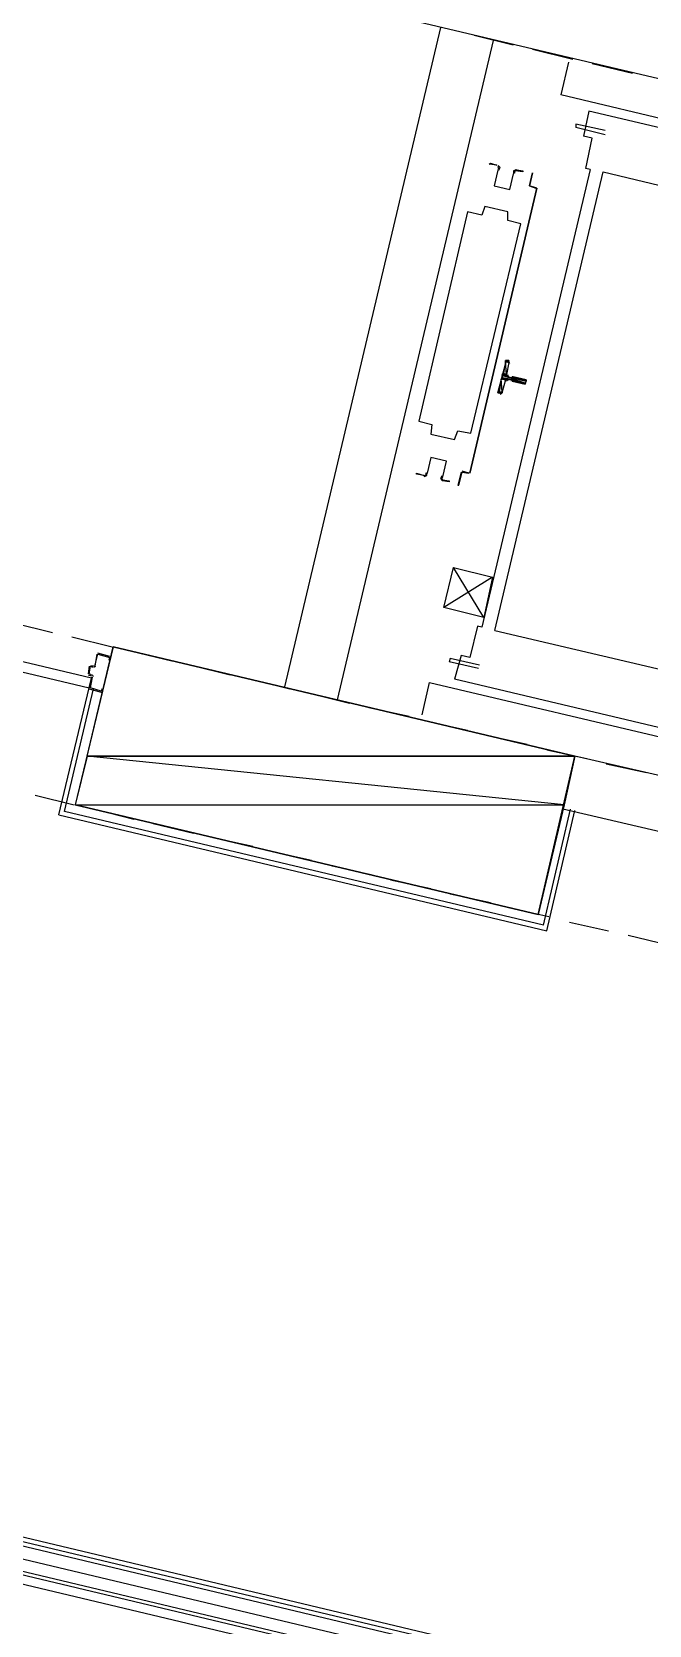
# Model space of a CAD drawing. Header units: feet. Extents: x -84 to 198, y -22 to 181.
# Drawn here: x 43.72 to 51.31, y 46.62 to 66.22 of the extents above; entities that cross this region are included whole.
import ezdxf

# ---------------------------------------------------------------- set-up
doc = ezdxf.new("R2010")
doc.units = ezdxf.units.FT
for name, color, linetype in [('A-AREA-COMUN', 252, 'CONTINUOUS'), ('A-AREA-UNIDAD', 30, 'CONTINUOUS'), ('A-LINEA', 7, 'CONTINUOUS'), ('A-LINEA-FINA', 9, 'CONTINUOUS'), ('A-MURO-CONCRETO', 8, 'CONTINUOUS')]:
    doc.layers.add(name, color=color, linetype=linetype)

msp = doc.modelspace()

# ---------------------------------------------------------------- linework, layer by layer
at = {"layer": 'A-AREA-COMUN'}
msp.add_lwpolyline([(28.928, 50.9333), (58.208, 43.9644)], dxfattribs=at)
at = {"layer": 'A-AREA-UNIDAD'}
msp.add_lwpolyline([(58.08, 43.68), (28.96, 50.6133), (28.64, 49.8844), (26.592, 49.8133), (26.432, 50.1689), (25.68, 50.24), (25.76, 51.36), (17.888, 53.2444), (16.8, 53.2444), (14.528, 53.6889), (14.272, 54.8089), (13.952, 54.7733), (13.92, 54.08), (12.72, 54.08), (12.288, 54.6489), (11.392, 55.2)], dxfattribs=at)
at = {"layer": 'A-LINEA'}
for p, q in [((48.7467, 66.2711), (46.8267, 58.1644)), ((48.7467, 66.2711), (46.8267, 58.1644)), ((47.48, 58.0044), (49.4, 66.1111)), ((47.48, 58.0044), (49.4, 66.1111)), ((49.16, 66.1778), (49.64, 66.0578)), ((49.16, 66.1778), (49.64, 66.0578)), ((49.88, 66.0044), (50.3733, 65.8844)), ((49.88, 66.0044), (50.3733, 65.8844)), ((50.32, 65.8444), (50.2267, 65.4444)), ((50.32, 65.8444), (50.2267, 65.4444)), ((50.6133, 65.8311), (51.1067, 65.7111)), ((50.6133, 65.8311), (51.1067, 65.7111)), ((58.1467, 63.5644), (50.2267, 65.4444)), ((58.1467, 63.5644), (50.2267, 65.4444)), ((50.5733, 65.2444), (50.5067, 64.9378)), ((50.5733, 65.2444), (50.5067, 64.9378)), ((57.5467, 63.6044), (50.5733, 65.2444)), ((57.5467, 63.6044), (50.5733, 65.2444)), ((50.7733, 64.9511), (50.4133, 65.0444)), ((50.7733, 64.9511), (50.4133, 65.0444)), ((50.5867, 64.5244), (49.2533, 58.8978)), ((50.5867, 64.5244), (49.2533, 58.8978)), ((49.4133, 58.8578), (50.7467, 64.4978)), ((49.4133, 58.8578), (50.7467, 64.4978)), ((50.7467, 64.4978), (53.7467, 63.7778)), ((50.7467, 64.4978), (53.7467, 63.7778)), ((49.9333, 64.2978), (49.1067, 60.7911)), ((49.1067, 60.7911), (49.9333, 64.2978)), ((49.9333, 64.2978), (49.1067, 60.7911)), ((49.1067, 60.7911), (49.9333, 64.2978)), ((49.9333, 64.2978), (49.84, 64.3244)), ((49.84, 64.3244), (49.92, 64.2978)), ((49.9333, 64.2978), (49.84, 64.3244)), ((49.84, 64.3244), (49.92, 64.2978)), ((49.8533, 64.3244), (49.8533, 64.3244)), ((49.8533, 64.3244), (49.8533, 64.3244)), ((49.8533, 64.3244), (49.8533, 64.3244)), ((49.8533, 64.3244), (49.8533, 64.3244)), ((49.92, 64.2978), (49.92, 64.2978)), ((49.92, 64.2978), (49.92, 64.2978)), ((49.5867, 62.1511), (49.56, 62.0044)), ((49.5867, 62.1511), (49.56, 62.0044)), ((49.5997, 62.1412), (49.5846, 62.1639)), ((49.5997, 62.1412), (49.5846, 62.1639)), ((49.5467, 61.9378), (49.5067, 61.7911)), ((49.5467, 61.9378), (49.5067, 61.7911)), ((49.6133, 61.9378), (49.5733, 61.9511)), ((49.6133, 61.9378), (49.5733, 61.9511)), ((49.5867, 61.9778), (49.6267, 61.9644)), ((49.5867, 61.9778), (49.6267, 61.9644)), ((49.6133, 61.9244), (49.6133, 61.9244)), ((49.6133, 61.9244), (49.6133, 61.9244)), ((49.4821, 61.765), (49.5058, 61.7785)), ((49.4821, 61.765), (49.5058, 61.7785)), ((49.0933, 60.7911), (49.0133, 60.8178)), ((49.0933, 60.7911), (49.0133, 60.8178)), ((49.0133, 60.8044), (49.0133, 60.8044)), ((49.0133, 60.8044), (49.0133, 60.8044)), ((49.0933, 60.8044), (49.0933, 60.8044)), ((49.0933, 60.8044), (49.0933, 60.8044)), ((49.0933, 60.8044), (49.0933, 60.8044)), ((49.0933, 60.8044), (49.0933, 60.8044)), ((49.28, 59.0178), (48.9067, 59.6311)), ((49.28, 59.0178), (48.9067, 59.6311)), ((43.4933, 58.9511), (43.9733, 58.8311)), ((43.4933, 58.9511), (43.9733, 58.8311)), ((49.2, 58.9111), (49.1067, 58.5244)), ((49.2, 58.9111), (49.1067, 58.5244)), ((49.2533, 58.8978), (49.2, 58.9111)), ((49.2533, 58.8978), (49.2, 58.9111)), ((49.4133, 58.8578), (52.4133, 58.1511)), ((49.4133, 58.8578), (52.4133, 58.1511)), ((44.2133, 58.7778), (44.7067, 58.6578)), ((44.2133, 58.7778), (44.7067, 58.6578)), ((44.9467, 58.6044), (45.44, 58.4844)), ((44.9467, 58.6044), (45.44, 58.4844)), ((44.4267, 58.4178), (44.4133, 58.3244)), ((44.4267, 58.4178), (44.4133, 58.3244)), ((44.48, 58.4311), (44.48, 58.4311)), ((44.48, 58.4311), (44.48, 58.4311)), ((44.4821, 58.405), (44.5061, 58.4198)), ((44.4821, 58.405), (44.5061, 58.4198)), ((44.52, 58.5644), (44.4933, 58.4178)), ((44.52, 58.5644), (44.4933, 58.4178)), ((44.68, 58.5378), (44.5333, 58.5778)), ((44.68, 58.5378), (44.5333, 58.5778)), ((44.5333, 58.5644), (44.5333, 58.5644)), ((44.5333, 58.5644), (44.5333, 58.5644)), ((44.68, 58.5244), (44.68, 58.5244)), ((44.68, 58.5244), (44.68, 58.5244)), ((45.68, 58.4311), (46.16, 58.3111)), ((45.68, 58.4311), (46.16, 58.3111)), ((48.8667, 58.5111), (48.8533, 58.4711)), ((48.8667, 58.5111), (48.8533, 58.4711)), ((49.2133, 58.3911), (48.8533, 58.4711)), ((49.2133, 58.3911), (48.8533, 58.4711)), ((49.2267, 58.4311), (48.8667, 58.5111)), ((49.2267, 58.4311), (48.8667, 58.5111)), ((44.4267, 58.3244), (44.4267, 58.3244)), ((44.4267, 58.3244), (44.4267, 58.3244)), ((44.4533, 58.2844), (44.4267, 58.1511)), ((44.4533, 58.2844), (44.4267, 58.1511)), ((44.4795, 58.2865), (44.4646, 58.3106)), ((44.4795, 58.2865), (44.4646, 58.3106)), ((46.4133, 58.2578), (46.8933, 58.1378)), ((46.4133, 58.2578), (46.8933, 58.1378)), ((48.52, 57.8178), (48.6133, 58.2178)), ((48.52, 57.8178), (48.6133, 58.2178)), ((48.6133, 58.2178), (55.88, 56.4978)), ((48.6133, 58.2178), (55.88, 56.4978)), ((55.8933, 56.6044), (48.92, 58.2578)), ((55.8933, 56.6044), (48.92, 58.2578)), ((44.0533, 56.5911), (44.4267, 58.1511)), ((44.12, 56.6311), (44.48, 58.1378)), ((44.4267, 58.1378), (44.5733, 58.0978)), ((44.4267, 58.1378), (44.5733, 58.0978)), ((44.44, 58.1511), (44.44, 58.1511)), ((44.44, 58.1511), (44.44, 58.1511)), ((44.5733, 58.1111), (44.5733, 58.1111)), ((44.5733, 58.1111), (44.5733, 58.1111)), ((47.1333, 58.0844), (47.6267, 57.9644)), ((47.1333, 58.0844), (47.6267, 57.9644)), ((47.8667, 57.9111), (48.36, 57.8044)), ((47.8667, 57.9111), (48.36, 57.8044)), ((48.6, 57.7378), (49.08, 57.6311)), ((48.6, 57.7378), (49.08, 57.6311)), ((49.3333, 57.5644), (49.8133, 57.4578)), ((49.3333, 57.5644), (49.8133, 57.4578)), ((50.0533, 57.3911), (50.5467, 57.2844)), ((50.0533, 57.3911), (50.5467, 57.2844)), ((51.6133, 57.0311), (50.4, 57.3111)), ((51.6133, 57.0311), (50.4, 57.3111)), ((50.7867, 57.2178), (51.28, 57.1111)), ((50.7867, 57.2178), (51.28, 57.1111)), ((43.76, 56.8311), (44.24, 56.7111)), ((43.76, 56.8311), (44.24, 56.7111)), ((50.0133, 55.2311), (44.12, 56.6311)), ((44.4933, 56.6578), (44.9733, 56.5378)), ((44.4933, 56.6578), (44.9733, 56.5378)), ((50.0133, 55.2311), (50.3467, 56.6578)), ((50.0533, 55.1644), (50.4, 56.6444)), ((51.4667, 56.3778), (50.2533, 56.6578)), ((51.4667, 56.3778), (50.2533, 56.6578)), ((44.0533, 56.5911), (50.0533, 55.1644)), ((45.2133, 56.4844), (45.7067, 56.3644)), ((45.2133, 56.4844), (45.7067, 56.3644)), ((45.9467, 56.3111), (46.44, 56.2044)), ((45.9467, 56.3111), (46.44, 56.2044)), ((46.68, 56.1378), (47.16, 56.0311)), ((46.68, 56.1378), (47.16, 56.0311)), ((47.4133, 55.9644), (47.8933, 55.8578)), ((47.4133, 55.9644), (47.8933, 55.8578)), ((48.1333, 55.7911), (48.6267, 55.6844)), ((48.1333, 55.7911), (48.6267, 55.6844)), ((48.8667, 55.6178), (49.36, 55.5111)), ((48.8667, 55.6178), (49.36, 55.5111)), ((49.6, 55.4444), (50.08, 55.3378)), ((49.6, 55.4444), (50.08, 55.3378)), ((50.3333, 55.2711), (50.8133, 55.1644)), ((50.3333, 55.2711), (50.8133, 55.1644)), ((51.0533, 55.1111), (51.5467, 54.9911)), ((51.0533, 55.1111), (51.5467, 54.9911)), ((58.32, 44.1511), (17.88, 53.7644)), ((58.3067, 44.0978), (17.88, 53.7111)), ((58.3333, 44.2044), (17.8933, 53.8178)), ((58.2267, 43.7644), (17.7867, 53.3778)), ((58.24, 43.8044), (17.8, 53.4178))]:
    msp.add_line(p, q, dxfattribs=at)
for points in [[(47.0933, 68.7111), (52.7867, 67.3644), (52.32, 65.4311), (46.64, 66.7778), (47.0933, 68.7111)], [(47.0933, 68.7111), (52.7867, 67.3644), (52.32, 65.4311), (46.64, 66.7778), (47.0933, 68.7111)], [(50.7733, 65.0044), (50.4133, 65.0844), (50.4133, 65.0444)], [(50.7733, 65.0044), (50.4133, 65.0844), (50.4133, 65.0444)], [(50.5867, 64.5244), (50.5333, 64.5378), (50.6133, 64.9111), (50.5067, 64.9378)], [(50.5867, 64.5244), (50.5333, 64.5378), (50.6133, 64.9111), (50.5067, 64.9378)], [(49.44, 64.5778), (49.3467, 64.5911), (49.36, 64.6044), (49.44, 64.5778)], [(49.44, 64.5778), (49.3467, 64.5911), (49.36, 64.6044), (49.44, 64.5778)], [(49.4531, 64.5169), (49.4076, 64.3242), (49.6002, 64.2786), (49.6458, 64.4713)], [(49.4531, 64.5169), (49.4076, 64.3242), (49.6002, 64.2786), (49.6458, 64.4713)], [(49.4531, 64.5169), (49.4076, 64.3242), (49.6002, 64.2786), (49.6458, 64.4713)], [(49.4531, 64.5169), (49.4076, 64.3242), (49.6002, 64.2786), (49.6458, 64.4713)], [(49.4573, 64.5275), (49.4664, 64.5476), (49.4515, 64.5639)], [(49.4573, 64.5275), (49.4664, 64.5476), (49.4515, 64.5639)], [(49.4643, 64.5162), (49.4796, 64.5497), (49.4547, 64.5768)], [(49.4643, 64.5162), (49.4796, 64.5497), (49.4547, 64.5768)], [(49.6807, 64.5236), (49.6463, 64.5105), (49.6449, 64.4737)], [(49.6807, 64.5236), (49.6463, 64.5105), (49.6449, 64.4737)], [(49.6777, 64.5106), (49.6571, 64.5028), (49.6562, 64.4807)], [(49.6777, 64.5106), (49.6571, 64.5028), (49.6562, 64.4807)], [(49.6667, 64.5244), (49.76, 64.5111), (49.76, 64.4978), (49.6667, 64.5111)], [(49.6667, 64.5244), (49.76, 64.5111), (49.76, 64.4978), (49.6667, 64.5111)], [(49.84, 64.3244), (49.88, 64.4844), (49.84, 64.3244)], [(49.84, 64.3244), (49.88, 64.4844), (49.84, 64.3244)], [(49.08, 64.0044), (48.48, 61.4311), (48.64, 61.3911), (48.6267, 61.2711), (48.92, 61.2044), (48.96, 61.3111), (49.12, 61.2844), (49.7333, 63.8578), (49.5733, 63.8978), (49.5733, 64.0044), (49.2933, 64.0711), (49.2533, 63.9644), (49.08, 64.0044)], [(49.08, 64.0044), (48.48, 61.4311), (48.64, 61.3911), (48.6267, 61.2711), (48.92, 61.2044), (48.96, 61.3111), (49.12, 61.2844), (49.7333, 63.8578), (49.5733, 63.8978), (49.5733, 64.0044), (49.2933, 64.0711), (49.2533, 63.9644), (49.08, 64.0044)], [(49.48, 61.7778), (49.4533, 61.7778), (49.56, 62.1778), (49.5733, 62.1778)], [(49.48, 61.7778), (49.4533, 61.7778), (49.56, 62.1778), (49.5733, 62.1778)], [(49.5846, 61.9372), (49.5695, 61.9348), (49.5605, 61.9224)], [(49.5846, 61.9372), (49.5695, 61.9348), (49.5605, 61.9224)], [(49.5739, 62.0024), (49.5763, 61.9873), (49.5887, 61.9783)], [(49.5739, 62.0024), (49.5763, 61.9873), (49.5887, 61.9783)], [(49.64, 61.9778), (49.8, 61.9378), (49.7867, 61.8844), (49.6267, 61.9244)], [(49.64, 61.9778), (49.6267, 61.9778), (49.6267, 61.9778)], [(49.64, 61.9778), (49.8, 61.9378), (49.7867, 61.8844), (49.6267, 61.9244)], [(49.64, 61.9778), (49.6267, 61.9778), (49.6267, 61.9778)], [(48.7736, 60.7454), (48.8191, 60.938), (48.6265, 60.9836), (48.5808, 60.791)], [(48.7736, 60.7454), (48.8191, 60.938), (48.6265, 60.9836), (48.5808, 60.791)], [(48.7736, 60.7454), (48.8191, 60.938), (48.6265, 60.9836), (48.5808, 60.791)], [(48.7736, 60.7454), (48.8191, 60.938), (48.6265, 60.9836), (48.5808, 60.791)], [(48.5467, 60.7644), (48.4533, 60.7778), (48.4533, 60.7911), (48.5467, 60.7644)], [(48.5467, 60.7644), (48.4533, 60.7778), (48.4533, 60.7911), (48.5467, 60.7644)], [(48.546, 60.7519), (48.5804, 60.765), (48.5818, 60.8018)], [(48.546, 60.7519), (48.5804, 60.765), (48.5818, 60.8018)], [(48.5489, 60.7649), (48.5696, 60.7728), (48.5704, 60.7948)], [(48.5489, 60.7649), (48.5696, 60.7728), (48.5704, 60.7948)], [(48.7623, 60.7594), (48.7471, 60.7259), (48.772, 60.6988)], [(48.7623, 60.7594), (48.7471, 60.7259), (48.772, 60.6988)], [(48.7694, 60.7481), (48.7603, 60.7279), (48.7752, 60.7117)], [(48.7694, 60.7481), (48.7603, 60.7279), (48.7752, 60.7117)], [(49, 60.8044), (48.96, 60.6444), (48.9733, 60.6444), (49.0133, 60.8044), (49.0933, 60.7911)], [(49, 60.8044), (48.96, 60.6444), (48.9733, 60.6444), (49.0133, 60.8044), (49.0933, 60.7911)], [(48.7733, 60.7111), (48.8533, 60.6978), (48.8533, 60.6844), (48.7733, 60.6978)], [(48.7733, 60.7111), (48.8533, 60.6978), (48.8533, 60.6844), (48.7733, 60.6978)], [(49.3867, 59.5111), (48.7867, 59.1378), (48.9067, 59.6311), (49.3867, 59.5111), (49.28, 59.0178), (48.7867, 59.1378)], [(49.3867, 59.5111), (48.7867, 59.1378), (48.9067, 59.6311), (49.3867, 59.5111), (49.28, 59.0178), (48.7867, 59.1378)], [(41.5067, 58.8444), (44.4267, 58.1511), (44.4533, 58.2711), (41.5333, 58.9644), (41.5067, 58.8444)], [(41.5067, 58.8444), (44.4267, 58.1511), (44.4533, 58.2711), (41.5333, 58.9644), (41.5067, 58.8444)], [(44.2533, 56.7111), (49.9467, 55.3644), (50.4, 57.3111), (44.72, 58.6578), (44.2533, 56.7111)], [(44.2533, 56.7111), (49.9467, 55.3644), (50.4, 57.3111), (44.72, 58.6578), (44.2533, 56.7111)], [(44.4533, 58.3111), (44.4267, 58.3244), (44.44, 58.4178), (44.4667, 58.4044)], [(44.4533, 58.3111), (44.4267, 58.3244), (44.44, 58.4178), (44.4667, 58.4044)], [(44.48, 58.4178), (44.44, 58.4178), (44.44, 58.4178)], [(44.48, 58.4178), (44.44, 58.4178), (44.44, 58.4178)], [(44.4933, 58.4178), (44.5333, 58.5644), (44.68, 58.5244), (44.6667, 58.4978), (44.68, 58.4978), (44.68, 58.5244)], [(44.4933, 58.4178), (44.5333, 58.5644), (44.68, 58.5244), (44.6667, 58.4978), (44.68, 58.4978), (44.68, 58.5244)], [(49.1067, 58.5244), (49, 58.5511), (48.92, 58.2578)], [(49.1067, 58.5244), (49, 58.5511), (48.92, 58.2578)], [(44.4133, 58.3111), (44.4533, 58.2978), (44.4533, 58.2978)], [(44.4133, 58.3111), (44.4533, 58.2978), (44.4533, 58.2978)], [(44.5867, 58.1111), (44.5867, 58.1378), (44.5733, 58.1111), (44.44, 58.1511), (44.4667, 58.2844)], [(44.5867, 58.1111), (44.5867, 58.1378), (44.5733, 58.1111), (44.44, 58.1511), (44.4667, 58.2844)]]:
    msp.add_lwpolyline(points, dxfattribs=at)
at = {"layer": 'A-LINEA-FINA'}
for p, q in [((49.5467, 62.1778), (49.5867, 62.1644)), ((49.5467, 62.1778), (49.5867, 62.1644)), ((49.56, 62.1778), (49.5867, 62.1778)), ((49.56, 62.1778), (49.5733, 62.1778)), ((49.56, 62.1778), (49.5867, 62.1778)), ((49.56, 62.1778), (49.5733, 62.1778)), ((49.4933, 61.9511), (49.5467, 61.9378)), ((49.4933, 61.9511), (49.5467, 61.9378)), ((49.5067, 62.0044), (49.5733, 61.9778)), ((49.5067, 62.0044), (49.5733, 61.9911)), ((49.5067, 62.0044), (49.5733, 61.9778)), ((49.5067, 62.0044), (49.5733, 61.9911)), ((49.5067, 61.9911), (49.5867, 61.9778)), ((49.5067, 61.9911), (49.5867, 61.9778)), ((49.5067, 61.9644), (49.56, 61.9511)), ((49.5067, 61.9644), (49.56, 61.9511)), ((49.5067, 61.9511), (49.56, 61.9378)), ((49.5067, 61.9511), (49.56, 61.9378)), ((49.52, 62.0178), (49.56, 62.0044)), ((49.52, 62.0178), (49.56, 62.0044)), ((49.6267, 61.9778), (49.8, 61.9378)), ((49.6267, 61.9778), (49.8, 61.9378)), ((49.6267, 61.9644), (49.8, 61.9244)), ((49.6267, 61.9644), (49.8, 61.9244)), ((49.6267, 61.9644), (49.8, 61.9244)), ((49.6267, 61.9644), (49.8, 61.9244)), ((49.6267, 61.9378), (49.7867, 61.8978)), ((49.6267, 61.9378), (49.7867, 61.8978)), ((49.6267, 61.9244), (49.7867, 61.8844)), ((49.6267, 61.9244), (49.7867, 61.8844)), ((49.4533, 61.7778), (49.48, 61.7778)), ((49.4533, 61.7778), (49.48, 61.7778)), ((49.4667, 61.7911), (49.4933, 61.7778)), ((49.4667, 61.7911), (49.5067, 61.7778)), ((49.4667, 61.7911), (49.4933, 61.7778)), ((49.4667, 61.7911), (49.5067, 61.7778))]:
    msp.add_line(p, q, dxfattribs=at)
for points in [[(49.52, 62.0178), (49.56, 62.0044), (49.5467, 62.1644), (49.52, 62.0178)], [(49.52, 62.0178), (49.56, 62.0044), (49.5467, 62.1644), (49.52, 62.0178)], [(49.5867, 62.1778), (49.5867, 62.1644), (49.5467, 62.1778), (49.5867, 62.1778)], [(49.5867, 62.1644), (49.5467, 62.1778), (49.5467, 62.1778), (49.5867, 62.1644)], [(49.5467, 62.1778), (49.5467, 62.1778), (49.5867, 62.1644), (49.5467, 62.1778)], [(49.5867, 62.1644), (49.5467, 62.1778), (49.5467, 62.1778), (49.5867, 62.1644)], [(49.5467, 62.1778), (49.5467, 62.1778), (49.5867, 62.1644), (49.5467, 62.1778)], [(49.5467, 62.1778), (49.5867, 62.1644), (49.5467, 62.1644), (49.5467, 62.1778), (49.5467, 62.1778)], [(49.5867, 62.1644), (49.5467, 62.1778), (49.5467, 62.1778), (49.5867, 62.1644), (49.5867, 62.1644)], [(49.56, 62.1778), (49.5867, 62.1778), (49.5467, 62.1778), (49.56, 62.1778), (49.56, 62.1778)], [(49.5867, 62.1778), (49.5867, 62.1644), (49.5467, 62.1778), (49.5867, 62.1778)], [(49.5867, 62.1644), (49.5467, 62.1778), (49.5467, 62.1778), (49.5867, 62.1644)], [(49.5467, 62.1778), (49.5467, 62.1778), (49.5867, 62.1644), (49.5467, 62.1778)], [(49.5867, 62.1644), (49.5467, 62.1778), (49.5467, 62.1778), (49.5867, 62.1644)], [(49.5467, 62.1778), (49.5467, 62.1778), (49.5867, 62.1644), (49.5467, 62.1778)], [(49.5467, 62.1778), (49.5867, 62.1644), (49.5467, 62.1644), (49.5467, 62.1778), (49.5467, 62.1778)], [(49.5867, 62.1644), (49.5467, 62.1778), (49.5467, 62.1778), (49.5867, 62.1644), (49.5867, 62.1644)], [(49.56, 62.1778), (49.5867, 62.1778), (49.5467, 62.1778), (49.56, 62.1778), (49.56, 62.1778)], [(49.56, 62.0044), (49.5467, 62.1644), (49.5867, 62.1511), (49.56, 62.0044)], [(49.5467, 62.1644), (49.5867, 62.1511), (49.5867, 62.1644), (49.5467, 62.1644), (49.5467, 62.1644)], [(49.5867, 62.1511), (49.5467, 62.1644), (49.5467, 62.1644), (49.5867, 62.1511), (49.5867, 62.1511)], [(49.56, 62.0044), (49.5467, 62.1644), (49.5867, 62.1511), (49.56, 62.0044)], [(49.5467, 62.1644), (49.5867, 62.1511), (49.5867, 62.1644), (49.5467, 62.1644), (49.5467, 62.1644)], [(49.5867, 62.1511), (49.5467, 62.1644), (49.5467, 62.1644), (49.5867, 62.1511), (49.5867, 62.1511)], [(49.56, 62.1778), (49.56, 62.1778), (49.5867, 62.1778), (49.56, 62.1778)], [(49.5867, 62.1778), (49.56, 62.1778), (49.5733, 62.1778), (49.5867, 62.1778)], [(49.5733, 62.1778), (49.56, 62.1778), (49.56, 62.1778), (49.5733, 62.1778), (49.5733, 62.1778)], [(49.56, 62.1778), (49.56, 62.1778), (49.5867, 62.1778), (49.56, 62.1778)], [(49.5867, 62.1778), (49.56, 62.1778), (49.5733, 62.1778), (49.5867, 62.1778)], [(49.5733, 62.1778), (49.56, 62.1778), (49.56, 62.1778), (49.5733, 62.1778), (49.5733, 62.1778)], [(49.4667, 61.7911), (49.5067, 61.7911), (49.4933, 61.9511), (49.4667, 61.7911)], [(49.4667, 61.7911), (49.5067, 61.7911), (49.4933, 61.9511), (49.4667, 61.7911)], [(49.5067, 61.7911), (49.4933, 61.9511), (49.5467, 61.9378), (49.5067, 61.7911)], [(49.5467, 61.9378), (49.4933, 61.9511), (49.4933, 61.9511), (49.5467, 61.9378)], [(49.4933, 61.9511), (49.4933, 61.9511), (49.5467, 61.9378), (49.4933, 61.9511)], [(49.4933, 61.9511), (49.5467, 61.9378), (49.4933, 61.9511), (49.4933, 61.9511), (49.4933, 61.9511)], [(49.4933, 61.9511), (49.5467, 61.9378), (49.5067, 61.9511), (49.4933, 61.9511)], [(49.5067, 61.7911), (49.4933, 61.9511), (49.5467, 61.9378), (49.5067, 61.7911)], [(49.5467, 61.9378), (49.4933, 61.9511), (49.4933, 61.9511), (49.5467, 61.9378)], [(49.4933, 61.9511), (49.4933, 61.9511), (49.5467, 61.9378), (49.4933, 61.9511)], [(49.4933, 61.9511), (49.5467, 61.9378), (49.4933, 61.9511), (49.4933, 61.9511), (49.4933, 61.9511)], [(49.4933, 61.9511), (49.5467, 61.9378), (49.5067, 61.9511), (49.4933, 61.9511)], [(49.5067, 62.0044), (49.56, 61.9911), (49.52, 62.0178), (49.5067, 62.0044)], [(49.5067, 62.0044), (49.56, 61.9911), (49.52, 62.0178), (49.5067, 62.0044)], [(49.5067, 62.0044), (49.5067, 62.0044), (49.5733, 61.9778), (49.5067, 62.0044)], [(49.5067, 62.0044), (49.5733, 61.9778), (49.5067, 61.9911), (49.5067, 62.0044), (49.5067, 62.0044)], [(49.5733, 61.9778), (49.5067, 62.0044), (49.5733, 61.9911), (49.5733, 61.9778), (49.5733, 61.9778)], [(49.5733, 61.9911), (49.5067, 62.0044), (49.5067, 62.0044), (49.5733, 61.9911)], [(49.5067, 62.0044), (49.5067, 62.0044), (49.5733, 61.9911), (49.5067, 62.0044), (49.5067, 62.0044)], [(49.5733, 61.9911), (49.5067, 62.0044), (49.56, 61.9911), (49.5733, 61.9911), (49.5733, 61.9911)], [(49.56, 61.9911), (49.5067, 62.0044), (49.5067, 62.0044), (49.56, 61.9911)], [(49.5067, 62.0044), (49.5067, 62.0044), (49.56, 61.9911), (49.5067, 62.0044), (49.5067, 62.0044)], [(49.5067, 62.0044), (49.5067, 62.0044), (49.5733, 61.9778), (49.5067, 62.0044)], [(49.5067, 62.0044), (49.5733, 61.9778), (49.5067, 61.9911), (49.5067, 62.0044), (49.5067, 62.0044)], [(49.5733, 61.9778), (49.5067, 62.0044), (49.5733, 61.9911), (49.5733, 61.9778), (49.5733, 61.9778)], [(49.5733, 61.9911), (49.5067, 62.0044), (49.5067, 62.0044), (49.5733, 61.9911)], [(49.5067, 62.0044), (49.5067, 62.0044), (49.5733, 61.9911), (49.5067, 62.0044), (49.5067, 62.0044)], [(49.5733, 61.9911), (49.5067, 62.0044), (49.56, 61.9911), (49.5733, 61.9911), (49.5733, 61.9911)], [(49.56, 61.9911), (49.5067, 62.0044), (49.5067, 62.0044), (49.56, 61.9911)], [(49.5067, 62.0044), (49.5067, 62.0044), (49.56, 61.9911), (49.5067, 62.0044), (49.5067, 62.0044)], [(49.5067, 61.9644), (49.7867, 61.8978), (49.5067, 61.9911), (49.5067, 61.9644)], [(49.7867, 61.8978), (49.5067, 61.9911), (49.8, 61.9244), (49.7867, 61.8978), (49.7867, 61.8978)], [(49.5867, 61.9778), (49.5067, 61.9911), (49.5733, 61.9778), (49.5867, 61.9778), (49.5867, 61.9778)], [(49.5733, 61.9778), (49.5067, 61.9911), (49.5067, 61.9911), (49.5733, 61.9778)], [(49.5067, 61.9911), (49.5067, 61.9911), (49.5733, 61.9778), (49.5067, 61.9911), (49.5067, 61.9911)], [(49.5067, 61.9644), (49.7867, 61.8978), (49.5067, 61.9911), (49.5067, 61.9644)], [(49.7867, 61.8978), (49.5067, 61.9911), (49.8, 61.9244), (49.7867, 61.8978), (49.7867, 61.8978)], [(49.5867, 61.9778), (49.5067, 61.9911), (49.5733, 61.9778), (49.5867, 61.9778), (49.5867, 61.9778)], [(49.5733, 61.9778), (49.5067, 61.9911), (49.5067, 61.9911), (49.5733, 61.9778)], [(49.5067, 61.9911), (49.5067, 61.9911), (49.5733, 61.9778), (49.5067, 61.9911), (49.5067, 61.9911)], [(49.5067, 61.9644), (49.5067, 61.9644), (49.56, 61.9511), (49.5067, 61.9644)], [(49.5067, 61.9644), (49.56, 61.9511), (49.5067, 61.9511), (49.5067, 61.9644), (49.5067, 61.9644)], [(49.56, 61.9511), (49.5067, 61.9644), (49.5067, 61.9644), (49.56, 61.9511)], [(49.5067, 61.9644), (49.5067, 61.9644), (49.56, 61.9511), (49.5067, 61.9644), (49.5067, 61.9644)], [(49.56, 61.9511), (49.5067, 61.9644), (49.5067, 61.9644), (49.56, 61.9511)], [(49.5067, 61.9644), (49.5067, 61.9644), (49.56, 61.9511), (49.5067, 61.9644), (49.5067, 61.9644)], [(49.56, 61.9511), (49.5067, 61.9644), (49.5733, 61.9511), (49.56, 61.9511), (49.56, 61.9511)], [(49.5733, 61.9511), (49.5067, 61.9644), (49.5067, 61.9644), (49.5733, 61.9511)], [(49.5067, 61.9644), (49.5067, 61.9644), (49.5733, 61.9511), (49.5067, 61.9644), (49.5067, 61.9644)], [(49.5067, 61.9644), (49.5067, 61.9644), (49.56, 61.9511), (49.5067, 61.9644)], [(49.5067, 61.9644), (49.56, 61.9511), (49.5067, 61.9511), (49.5067, 61.9644), (49.5067, 61.9644)], [(49.56, 61.9511), (49.5067, 61.9644), (49.5067, 61.9644), (49.56, 61.9511)], [(49.5067, 61.9644), (49.5067, 61.9644), (49.56, 61.9511), (49.5067, 61.9644), (49.5067, 61.9644)], [(49.56, 61.9511), (49.5067, 61.9644), (49.5067, 61.9644), (49.56, 61.9511)], [(49.5067, 61.9644), (49.5067, 61.9644), (49.56, 61.9511), (49.5067, 61.9644), (49.5067, 61.9644)], [(49.56, 61.9511), (49.5067, 61.9644), (49.5733, 61.9511), (49.56, 61.9511), (49.56, 61.9511)], [(49.5733, 61.9511), (49.5067, 61.9644), (49.5067, 61.9644), (49.5733, 61.9511)], [(49.5067, 61.9644), (49.5067, 61.9644), (49.5733, 61.9511), (49.5067, 61.9644), (49.5067, 61.9644)], [(49.5467, 61.9378), (49.5067, 61.9511), (49.56, 61.9378), (49.5467, 61.9378), (49.5467, 61.9378)], [(49.56, 61.9378), (49.5067, 61.9511), (49.56, 61.9511), (49.56, 61.9378), (49.56, 61.9378)], [(49.5467, 61.9378), (49.5067, 61.9511), (49.56, 61.9378), (49.5467, 61.9378), (49.5467, 61.9378)], [(49.56, 61.9378), (49.5067, 61.9511), (49.56, 61.9511), (49.56, 61.9378), (49.56, 61.9378)], [(49.56, 61.9911), (49.52, 62.0178), (49.56, 62.0044), (49.56, 61.9911)], [(49.56, 62.0044), (49.52, 62.0178), (49.52, 62.0178), (49.56, 62.0044), (49.56, 62.0044)], [(49.56, 61.9911), (49.52, 62.0178), (49.56, 62.0044), (49.56, 61.9911)], [(49.56, 62.0044), (49.52, 62.0178), (49.52, 62.0178), (49.56, 62.0044), (49.56, 62.0044)], [(49.6133, 61.9378), (49.6133, 61.9378), (49.7867, 61.8978), (49.6133, 61.9378)], [(49.6133, 61.9378), (49.7867, 61.8978), (49.6267, 61.9378), (49.6133, 61.9378), (49.6133, 61.9378)], [(49.7867, 61.8978), (49.6133, 61.9378), (49.6133, 61.9378), (49.7867, 61.8978)], [(49.6133, 61.9378), (49.6133, 61.9378), (49.7867, 61.8978), (49.6133, 61.9378), (49.6133, 61.9378)], [(49.7867, 61.8978), (49.6133, 61.9378), (49.6133, 61.9378), (49.7867, 61.8978)], [(49.6133, 61.9378), (49.6133, 61.9378), (49.7867, 61.8978), (49.6133, 61.9378), (49.6133, 61.9378)], [(49.6133, 61.9378), (49.6133, 61.9378), (49.7867, 61.8978), (49.6133, 61.9378)], [(49.6133, 61.9378), (49.7867, 61.8978), (49.6267, 61.9378), (49.6133, 61.9378), (49.6133, 61.9378)], [(49.7867, 61.8978), (49.6133, 61.9378), (49.6133, 61.9378), (49.7867, 61.8978)], [(49.6133, 61.9378), (49.6133, 61.9378), (49.7867, 61.8978), (49.6133, 61.9378), (49.6133, 61.9378)], [(49.7867, 61.8978), (49.6133, 61.9378), (49.6133, 61.9378), (49.7867, 61.8978)], [(49.6133, 61.9378), (49.6133, 61.9378), (49.7867, 61.8978), (49.6133, 61.9378), (49.6133, 61.9378)], [(49.8, 61.9378), (49.6267, 61.9778), (49.6267, 61.9778), (49.8, 61.9378)], [(49.6267, 61.9778), (49.6267, 61.9778), (49.8, 61.9378), (49.6267, 61.9778)], [(49.6267, 61.9778), (49.8, 61.9378), (49.6267, 61.9644), (49.6267, 61.9778), (49.6267, 61.9778)], [(49.8, 61.9378), (49.6267, 61.9778), (49.6267, 61.9778), (49.8, 61.9378)], [(49.6267, 61.9778), (49.6267, 61.9778), (49.8, 61.9378), (49.6267, 61.9778), (49.6267, 61.9778)], [(49.64, 61.9778), (49.8, 61.9378), (49.6267, 61.9778), (49.64, 61.9778), (49.64, 61.9778)], [(49.8, 61.9378), (49.6267, 61.9778), (49.6267, 61.9778), (49.8, 61.9378)], [(49.6267, 61.9778), (49.6267, 61.9778), (49.8, 61.9378), (49.6267, 61.9778)], [(49.6267, 61.9778), (49.8, 61.9378), (49.6267, 61.9644), (49.6267, 61.9778), (49.6267, 61.9778)], [(49.8, 61.9378), (49.6267, 61.9778), (49.6267, 61.9778), (49.8, 61.9378)], [(49.6267, 61.9778), (49.6267, 61.9778), (49.8, 61.9378), (49.6267, 61.9778), (49.6267, 61.9778)], [(49.64, 61.9778), (49.8, 61.9378), (49.6267, 61.9778), (49.64, 61.9778), (49.64, 61.9778)], [(49.8, 61.9244), (49.6267, 61.9644), (49.6267, 61.9644), (49.8, 61.9244)], [(49.6267, 61.9644), (49.6267, 61.9644), (49.8, 61.9244), (49.6267, 61.9644), (49.6267, 61.9644)], [(49.8, 61.9244), (49.6267, 61.9644), (49.6267, 61.9644), (49.8, 61.9244)], [(49.6267, 61.9644), (49.6267, 61.9644), (49.8, 61.9244), (49.6267, 61.9644), (49.6267, 61.9644)], [(49.8, 61.9244), (49.6267, 61.9644), (49.6267, 61.9644), (49.8, 61.9244)], [(49.6267, 61.9644), (49.6267, 61.9644), (49.8, 61.9244), (49.6267, 61.9644)], [(49.8, 61.9244), (49.6267, 61.9644), (49.6267, 61.9644), (49.8, 61.9244), (49.8, 61.9244)], [(49.8, 61.9244), (49.6267, 61.9644), (49.8, 61.9378), (49.8, 61.9244), (49.8, 61.9244)], [(49.8, 61.9244), (49.6267, 61.9644), (49.6267, 61.9644), (49.8, 61.9244)], [(49.6267, 61.9644), (49.6267, 61.9644), (49.8, 61.9244), (49.6267, 61.9644), (49.6267, 61.9644)], [(49.8, 61.9244), (49.6267, 61.9644), (49.6267, 61.9644), (49.8, 61.9244)], [(49.6267, 61.9644), (49.6267, 61.9644), (49.8, 61.9244), (49.6267, 61.9644), (49.6267, 61.9644)], [(49.8, 61.9244), (49.6267, 61.9644), (49.6267, 61.9644), (49.8, 61.9244)], [(49.6267, 61.9644), (49.6267, 61.9644), (49.8, 61.9244), (49.6267, 61.9644)], [(49.8, 61.9244), (49.6267, 61.9644), (49.6267, 61.9644), (49.8, 61.9244), (49.8, 61.9244)], [(49.8, 61.9244), (49.6267, 61.9644), (49.8, 61.9378), (49.8, 61.9244), (49.8, 61.9244)], [(49.6267, 61.9378), (49.6267, 61.9378), (49.7867, 61.8978), (49.6267, 61.9378)], [(49.6267, 61.9378), (49.7867, 61.8978), (49.6267, 61.9244), (49.6267, 61.9378), (49.6267, 61.9378)], [(49.7867, 61.8978), (49.6267, 61.9378), (49.6267, 61.9378), (49.7867, 61.8978)], [(49.6267, 61.9378), (49.6267, 61.9378), (49.7867, 61.8978), (49.6267, 61.9378), (49.6267, 61.9378)], [(49.7867, 61.8978), (49.6267, 61.9378), (49.6267, 61.9378), (49.7867, 61.8978)], [(49.6267, 61.9378), (49.6267, 61.9378), (49.7867, 61.8978), (49.6267, 61.9378)], [(49.7867, 61.8978), (49.6267, 61.9378), (49.6267, 61.9378), (49.7867, 61.8978), (49.7867, 61.8978)], [(49.6267, 61.9378), (49.6267, 61.9378), (49.7867, 61.8978), (49.6267, 61.9378)], [(49.6267, 61.9378), (49.7867, 61.8978), (49.6267, 61.9244), (49.6267, 61.9378), (49.6267, 61.9378)], [(49.7867, 61.8978), (49.6267, 61.9378), (49.6267, 61.9378), (49.7867, 61.8978)], [(49.6267, 61.9378), (49.6267, 61.9378), (49.7867, 61.8978), (49.6267, 61.9378), (49.6267, 61.9378)], [(49.7867, 61.8978), (49.6267, 61.9378), (49.6267, 61.9378), (49.7867, 61.8978)], [(49.6267, 61.9378), (49.6267, 61.9378), (49.7867, 61.8978), (49.6267, 61.9378)], [(49.7867, 61.8978), (49.6267, 61.9378), (49.6267, 61.9378), (49.7867, 61.8978), (49.7867, 61.8978)], [(49.7867, 61.8844), (49.6267, 61.9244), (49.6267, 61.9244), (49.7867, 61.8844)], [(49.6267, 61.9244), (49.6267, 61.9244), (49.7867, 61.8844), (49.6267, 61.9244), (49.6267, 61.9244)], [(49.7867, 61.8844), (49.6267, 61.9244), (49.7867, 61.8978), (49.7867, 61.8844), (49.7867, 61.8844)], [(49.7867, 61.8844), (49.6267, 61.9244), (49.6267, 61.9244), (49.7867, 61.8844)], [(49.6267, 61.9244), (49.6267, 61.9244), (49.7867, 61.8844), (49.6267, 61.9244), (49.6267, 61.9244)], [(49.7867, 61.8844), (49.6267, 61.9244), (49.7867, 61.8978), (49.7867, 61.8844), (49.7867, 61.8844)], [(49.64, 61.9778), (49.64, 61.9778), (49.8, 61.9378), (49.64, 61.9778)], [(49.64, 61.9778), (49.64, 61.9778), (49.8, 61.9378), (49.64, 61.9778)], [(49.4667, 61.7911), (49.4933, 61.7778), (49.4533, 61.7778), (49.4667, 61.7911), (49.4667, 61.7911)], [(49.4667, 61.7911), (49.4933, 61.7778), (49.4533, 61.7778), (49.4667, 61.7911), (49.4667, 61.7911)], [(49.4933, 61.7778), (49.48, 61.7778), (49.4533, 61.7778), (49.4933, 61.7778)], [(49.48, 61.7778), (49.4533, 61.7778), (49.4533, 61.7778), (49.48, 61.7778)], [(49.4533, 61.7778), (49.4533, 61.7778), (49.48, 61.7778), (49.4533, 61.7778)], [(49.48, 61.7778), (49.4533, 61.7778), (49.4533, 61.7778), (49.48, 61.7778)], [(49.4533, 61.7778), (49.4533, 61.7778), (49.48, 61.7778), (49.4533, 61.7778), (49.4533, 61.7778)], [(49.4933, 61.7778), (49.4533, 61.7778), (49.4533, 61.7778), (49.4933, 61.7778)], [(49.4533, 61.7778), (49.4533, 61.7778), (49.4933, 61.7778), (49.4533, 61.7778), (49.4533, 61.7778)], [(49.4933, 61.7778), (49.48, 61.7778), (49.4533, 61.7778), (49.4933, 61.7778)], [(49.48, 61.7778), (49.4533, 61.7778), (49.4533, 61.7778), (49.48, 61.7778)], [(49.4533, 61.7778), (49.4533, 61.7778), (49.48, 61.7778), (49.4533, 61.7778)], [(49.48, 61.7778), (49.4533, 61.7778), (49.4533, 61.7778), (49.48, 61.7778)], [(49.4533, 61.7778), (49.4533, 61.7778), (49.48, 61.7778), (49.4533, 61.7778), (49.4533, 61.7778)], [(49.4933, 61.7778), (49.4533, 61.7778), (49.4533, 61.7778), (49.4933, 61.7778)], [(49.4533, 61.7778), (49.4533, 61.7778), (49.4933, 61.7778), (49.4533, 61.7778), (49.4533, 61.7778)], [(49.5067, 61.7778), (49.4667, 61.7911), (49.4933, 61.7778), (49.5067, 61.7778)], [(49.4933, 61.7778), (49.4667, 61.7911), (49.4667, 61.7911), (49.4933, 61.7778)], [(49.4667, 61.7911), (49.4667, 61.7911), (49.4933, 61.7778), (49.4667, 61.7911)], [(49.4933, 61.7778), (49.4667, 61.7911), (49.4667, 61.7911), (49.4933, 61.7778), (49.4933, 61.7778)], [(49.5067, 61.7778), (49.4667, 61.7911), (49.5067, 61.7911), (49.5067, 61.7778), (49.5067, 61.7778)], [(49.5067, 61.7778), (49.4667, 61.7911), (49.4933, 61.7778), (49.5067, 61.7778)], [(49.4933, 61.7778), (49.4667, 61.7911), (49.4667, 61.7911), (49.4933, 61.7778)], [(49.4667, 61.7911), (49.4667, 61.7911), (49.4933, 61.7778), (49.4667, 61.7911)], [(49.4933, 61.7778), (49.4667, 61.7911), (49.4667, 61.7911), (49.4933, 61.7778), (49.4933, 61.7778)], [(49.5067, 61.7778), (49.4667, 61.7911), (49.5067, 61.7911), (49.5067, 61.7778), (49.5067, 61.7778)]]:
    msp.add_lwpolyline(points, dxfattribs=at)
at = {"layer": 'A-MURO-CONCRETO'}
for points in [[(46.64, 66.7778), (52.64, 66.7778), (52.32, 65.4311), (46.64, 66.7778), (46.64, 66.7778)], [(46.64, 66.7778), (52.64, 66.7778), (52.32, 65.4311), (46.64, 66.7778), (46.64, 66.7778)], [(44.72, 58.6578), (50.4, 57.3111), (44.4, 57.3111), (44.72, 58.6578), (44.72, 58.6578)], [(44.72, 58.6578), (50.4, 57.3111), (44.4, 57.3111), (44.72, 58.6578), (44.72, 58.6578)], [(44.4, 57.3111), (44.2533, 56.7111), (50.2667, 56.7111), (44.4, 57.3111)], [(44.4, 57.3111), (44.2533, 56.7111), (50.2667, 56.7111), (44.4, 57.3111)], [(44.4, 57.3111), (50.4, 57.3111), (50.2667, 56.7111), (44.4, 57.3111), (44.4, 57.3111)], [(44.4, 57.3111), (50.4, 57.3111), (50.2667, 56.7111), (44.4, 57.3111), (44.4, 57.3111)], [(44.2533, 56.7111), (50.2667, 56.7111), (49.9467, 55.3644), (44.2533, 56.7111), (44.2533, 56.7111)], [(44.2533, 56.7111), (50.2667, 56.7111), (49.9467, 55.3644), (44.2533, 56.7111), (44.2533, 56.7111)]]:
    msp.add_lwpolyline(points, dxfattribs=at)

doc.saveas('drawing.dxf')
